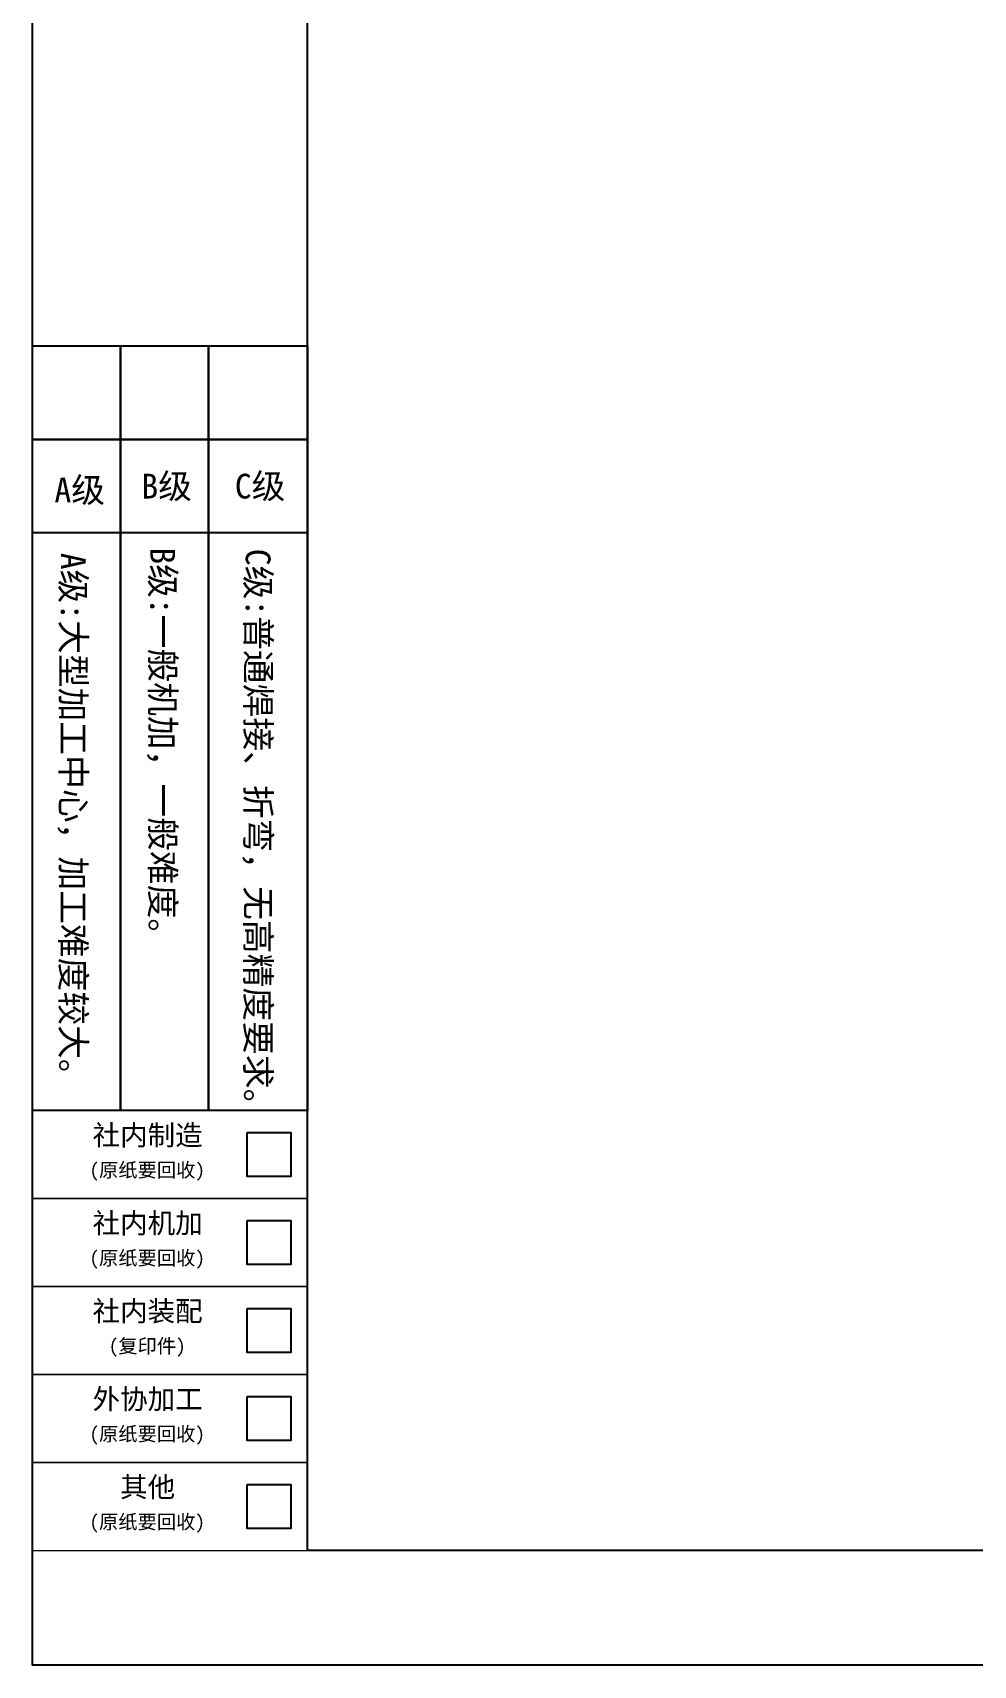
# Model space of a CAD drawing. Header units: millimetres. Extents: x -168473 to -148463, y 295526 to 306160.
# Drawn here: x -160112.9 to -159856.2, y 302216.9 to 302662.4 of the extents above; entities that cross this region are included whole.
import ezdxf
from ezdxf.enums import TextEntityAlignment as Align

# ---------------------------------------------------------------- set-up
doc = ezdxf.new("R2010")
doc.units = ezdxf.units.MM
for name, color, linetype, lineweight in [('A3', 3, 'Continuous', 20), ('图框', 7, 'Continuous', 20), ('文字', 1, 'Continuous', 13), ('细实线', 4, 'Continuous', 25)]:
    doc.layers.add(name, color=color, linetype=linetype, lineweight=lineweight)
doc.styles.add('CH-1', font='')
doc.styles.get('CH-1').set_extended_font_data('SimSun')

# ---------------------------------------------------------------- blocks, each defined once
blk = doc.blocks.new('A$C2CD672AE')
for p, q in [((-218.5, -289), (-218.5, 8)), ((-193.5, -278.55), (-193.5, 0)), ((193.5, -278.55), (-193.5, -278.55)), ((201.5, -289), (-218.5, -289))]:
    blk.add_line(p, q)
blk = doc.blocks.new('fenlei')
at = {"layer": '图框'}
for points in [[(-25, 32), (0, 32), (0, 40), (-25, 40)], [(-25, 24), (0, 24), (0, 32), (-25, 32)], [(-25, 16), (0, 16), (0, 24), (-25, 24)], [(-25, 8), (0, 8), (0, 16), (-25, 16)], [(-25, 0), (0, 0), (0, 8), (-25, 8)]]:
    blk.add_lwpolyline(points, close=True, dxfattribs=at)
at = {"layer": '细实线'}
for points in [[(-5.5, 38), (-1.5, 38), (-1.5, 34), (-5.5, 34)], [(-5.5, 30), (-1.5, 30), (-1.5, 26), (-5.5, 26)], [(-5.5, 22), (-1.5, 22), (-1.5, 18), (-5.5, 18)], [(-5.5, 14), (-1.5, 14), (-1.5, 10), (-5.5, 10)], [(-5.5, 6), (-1.5, 6), (-1.5, 2), (-5.5, 2)]]:
    blk.add_lwpolyline(points, close=True, dxfattribs=at)
at = {"style": 'CH-1'}
for s, height, p in [('社内制造', 1.836, (-14.54, 37.8)), ('(原纸要回收)', 1.285, (-14.58, 34.52)), ('社内机加', 1.836, (-14.54, 29.8)), ('(原纸要回收)', 1.285, (-14.58, 26.52)), ('社内装配', 1.836, (-14.54, 21.8)), ('(复印件)', 1.285, (-14.58, 18.52)), ('外协加工', 1.836, (-14.54, 13.8)), ('(原纸要回收)', 1.285, (-14.58, 10.52)), ('其他', 1.836, (-14.54, 5.8)), ('(原纸要回收)', 1.285, (-14.58, 2.52))]:
    blk.add_text(s, height=height, dxfattribs=at).set_placement(p, align=Align.MIDDLE)
blk = doc.blocks.new('机加分类')
at = {"layer": '细实线'}
for p, q in [((-94, -8.5), (-94, 0)), ((-94, 0), (-86, 0)), ((-86, -8.5), (-86, 0)), ((-86, 0), (-78, 0)), ((-86, 0), (-86, -8.5)), ((-78, -8.5), (-78, 0)), ((-78, 0), (-69, 0)), ((-78, 0), (-78, -8.5)), ((-69, 0), (-69, -8.5)), ((-86, -8.5), (-94, -8.5)), ((-94, -17), (-94, -8.5)), ((-94, -8.5), (-86, -8.5)), ((-78, -8.5), (-86, -8.5)), ((-86, -17), (-86, -8.5)), ((-86, -8.5), (-78, -8.5)), ((-86, -8.5), (-86, -17)), ((-69, -8.5), (-78, -8.5)), ((-78, -17), (-78, -8.5)), ((-78, -8.5), (-69, -8.5)), ((-78, -8.5), (-78, -17)), ((-69, -8.5), (-69, -17)), ((-86, -17), (-94, -17)), ((-94, -69.55), (-94, -17)), ((-78, -17), (-86, -17)), ((-86, -69.55), (-86, -17)), ((-86, -17), (-86, -69.55)), ((-69, -17), (-78, -17)), ((-78, -69.55), (-78, -17)), ((-78, -17), (-78, -69.55)), ((-69, -17), (-69, -69.55)), ((-86, -69.55), (-94, -69.55)), ((-78, -69.55), (-86, -69.55)), ((-69, -69.55), (-78, -69.55))]:
    blk.add_line(p, q, dxfattribs=at)
at = {"layer": '文字', "color": 1, "linetype": 'Continuous', "style": 'CH-1'}
blk.add_text('A级', height=2.25, dxfattribs=at).set_placement((-89.72, -14.22, -250.08), align=Align.CENTER)
for s, p in [('B级', (-81.81, -12.71, -250.08)), ('C级', (-73.31, -12.71, -250.08))]:
    blk.add_text(s, height=2.25, dxfattribs=at).set_placement(p, align=Align.MIDDLE)
for s, p in [('A级:大型加工中心，加工难度较大。', (-90.3, -43.36)), ('B级:一般机加，一般难度。', (-82.16, -36.72)), ('C级:普通焊接、折弯，无高精度要求。', (-73.47, -44.53))]:
    blk.add_text(s, height=2.25, rotation=270, dxfattribs=at).set_placement(p, align=Align.MIDDLE)
blk = doc.blocks.new('1：1横')
for name, p in [('A$C2CD672AE', (-8412.44, 515.87)), ('机加分类', (-8536.94, 346.87)), ('fenlei', (-8605.94, 237.32))]:
    blk.add_blockref(name, p)

msp = doc.modelspace()

# ---------------------------------------------------------------- linework, layer by layer
at = {"layer": 'A3'}
msp.add_lwpolyline([(-160112.918, 303107.908), (-158852.918, 303107.908), (-158852.918, 302216.908), (-160112.918, 302216.908)], close=True, dxfattribs=at)

# ---------------------------------------------------------------- block references
at = {"color": 2, "xscale": 3, "yscale": 3, "zscale": 3}
msp.add_blockref('1：1横', (-134220.098, 301536.31), dxfattribs=at)

doc.saveas('drawing.dxf')
